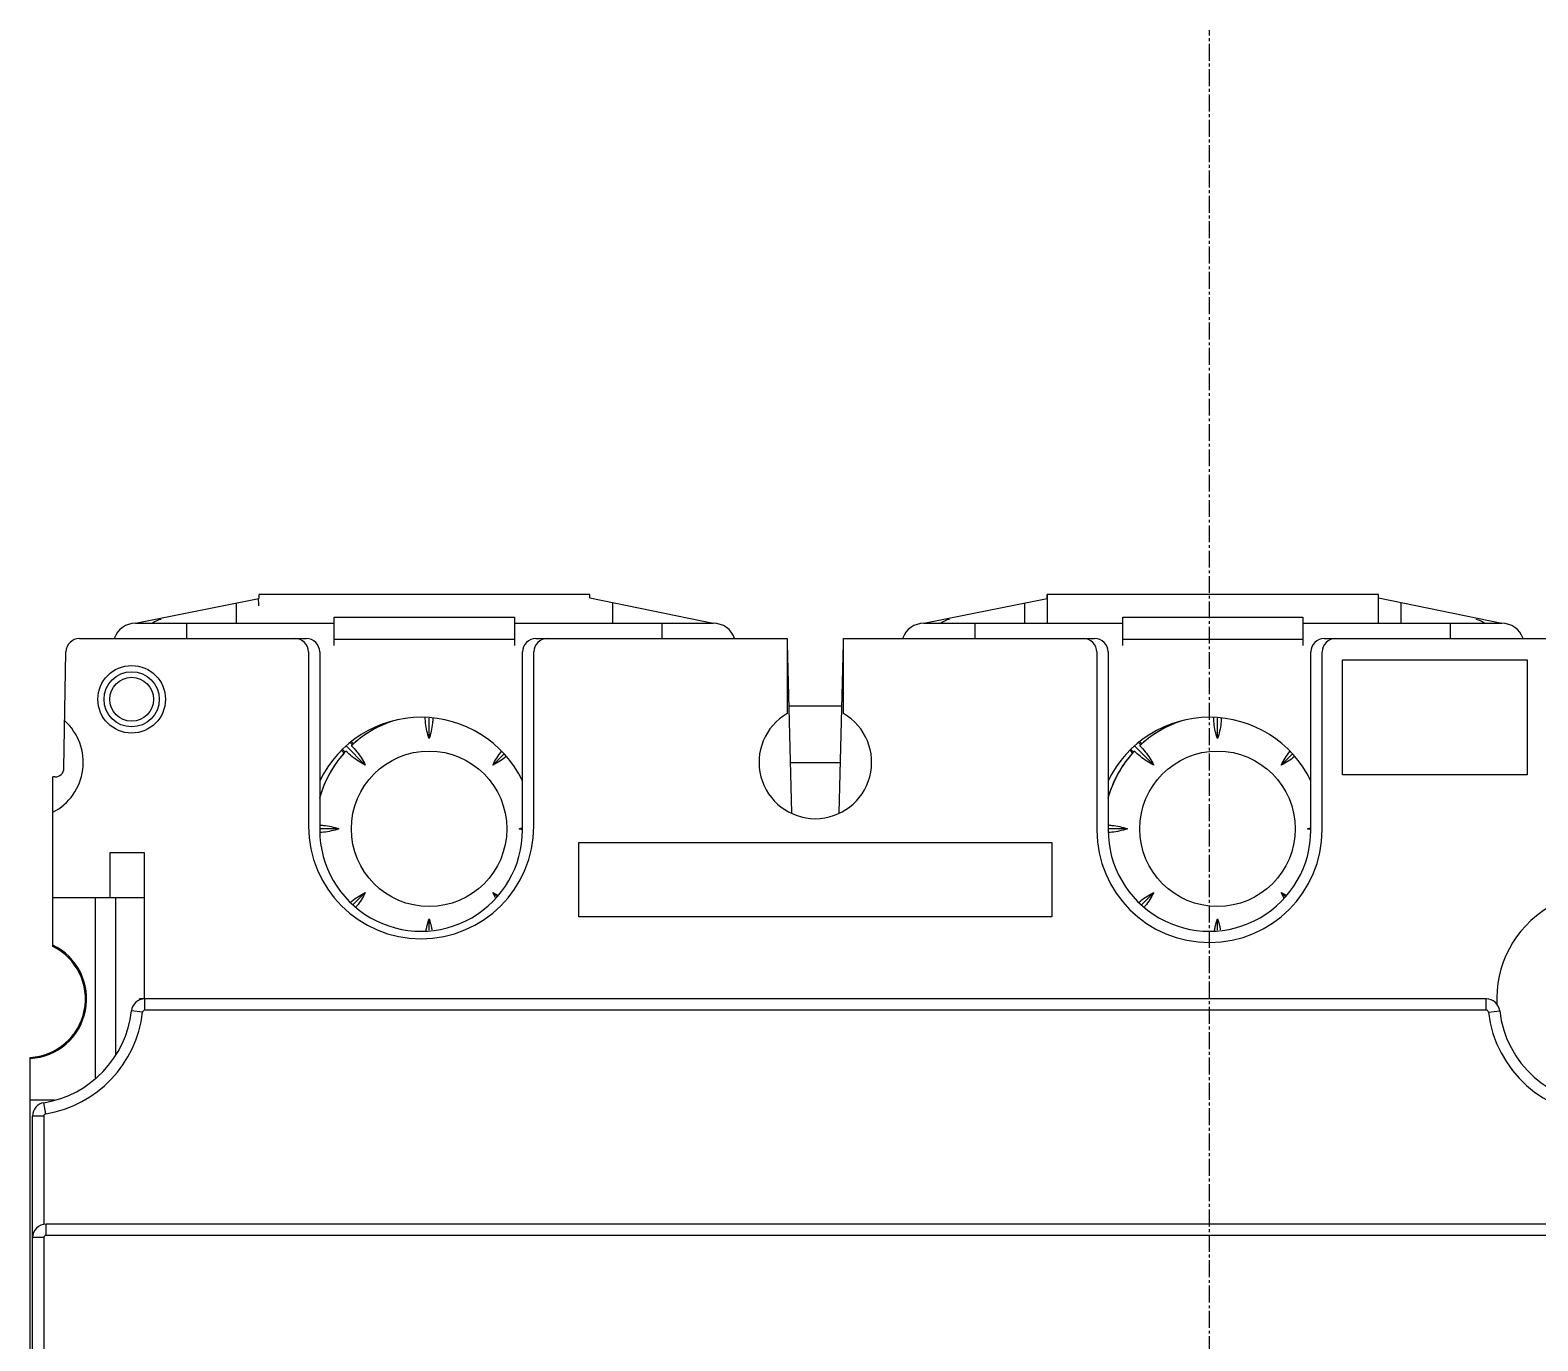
# Model space of a CAD drawing. Extents: x 0 to 148, y 0 to 208.
# Drawn here: x 13.5 to 80.4, y 150.2 to 208.4 of the extents above; entities that cross this region are included whole.
import ezdxf

# ---------------------------------------------------------------- set-up
doc = ezdxf.new("R2010")
doc.units = 0
doc.linetypes.add('AXES2', pattern=[1.125, 0.75, -0.125, 0.125, -0.125])
doc.layers.add('AXE', color=80, linetype='AXES2')

# ---------------------------------------------------------------- blocks, each defined once
blk = doc.blocks.new('dgjhfdjhfjkkhg')
for p, q in [((8595.808, -2426.279), (8601.283, -2425.177)), ((8600.283, -2426.279), (8600.283, -2425.391)), ((8601.283, -2425.003), (8601.283, -2425.177)), ((8615.983, -2425.003), (8601.283, -2425.003)), ((8615.983, -2425.156), (8615.983, -2425.003)), ((8615.983, -2425.156), (8621.458, -2426.279)), ((8616.983, -2425.378), (8616.983, -2426.279)), ((8630.808, -2426.279), (8636.283, -2425.177)), ((8635.283, -2426.279), (8635.283, -2425.391)), ((8636.283, -2425.003), (8636.283, -2426.279)), ((8650.983, -2425.003), (8636.283, -2425.003)), ((8636.283, -2425.156), (8636.283, -2425.003)), ((8650.983, -2426.279), (8650.983, -2425.003)), ((8650.983, -2425.156), (8650.983, -2425.003)), ((8650.983, -2425.156), (8656.458, -2426.279)), ((8651.983, -2425.378), (8651.983, -2426.279)), ((8604.633, -2427.265), (8604.633, -2426.003)), ((8604.633, -2426.003), (8612.633, -2426.003)), ((8612.633, -2426.003), (8612.633, -2427.265)), ((8639.633, -2427.265), (8639.633, -2426.003)), ((8639.633, -2426.003), (8647.633, -2426.003)), ((8647.633, -2426.003), (8647.633, -2427.265)), ((8595.808, -2426.279), (8604.633, -2426.279)), ((8598.082, -2426.954), (8598.082, -2426.279)), ((8612.633, -2426.279), (8621.458, -2426.279)), ((8619.183, -2426.953), (8619.183, -2426.279)), ((8630.808, -2426.279), (8639.633, -2426.279)), ((8633.082, -2426.954), (8633.082, -2426.279)), ((8647.633, -2426.279), (8656.458, -2426.279)), ((8654.183, -2426.953), (8654.183, -2426.279)), ((8592.63, -2432.711), (8592.72, -2427.543)), ((8593.32, -2426.954), (8603.384, -2426.954)), ((8603.486, -2427.554), (8603.486, -2435.287)), ((8603.984, -2427.554), (8603.984, -2435.453)), ((8612.633, -2427.003), (8604.633, -2427.003)), ((8612.984, -2435.454), (8612.984, -2427.553)), ((8613.486, -2435.287), (8613.486, -2427.554)), ((8613.584, -2426.953), (8624.736, -2426.954)), ((8624.736, -2426.954), (8624.736, -2430.288)), ((8624.736, -2427.177), (8624.933, -2434.7)), ((8627.038, -2434.7), (8627.236, -2427.162)), ((8627.236, -2430.288), (8627.236, -2426.954)), ((8627.236, -2426.954), (8638.384, -2426.954)), ((8638.484, -2427.547), (8638.484, -2435.465)), ((8638.984, -2427.554), (8638.984, -2435.453)), ((8647.633, -2427.003), (8639.633, -2427.003)), ((8647.984, -2435.454), (8647.984, -2427.553)), ((8648.483, -2435.438), (8648.483, -2427.564)), ((8648.584, -2426.953), (8659.736, -2426.954)), ((8649.386, -2433.005), (8649.386, -2427.905)), ((8649.386, -2427.905), (8657.586, -2427.905)), ((8657.586, -2427.905), (8657.586, -2433.005)), ((8627.163, -2429.954), (8624.808, -2429.954)), ((8608.839, -2431.401), (8608.839, -2430.485)), ((8643.839, -2431.401), (8643.839, -2430.485)), ((8605.478, -2431.634), (8605.394, -2431.55)), ((8640.478, -2431.634), (8640.394, -2431.55)), ((8604.958, -2431.93), (8605.07, -2432.042)), ((8605.093, -2431.984), (8604.996, -2431.887)), ((8606.009, -2432.574), (8605.162, -2431.727)), ((8605.347, -2431.585), (8605.419, -2431.657)), ((8611.669, -2432.574), (8612.155, -2432.088)), ((8639.958, -2431.93), (8640.069, -2432.042)), ((8640.093, -2431.984), (8639.996, -2431.887)), ((8641.009, -2432.574), (8640.162, -2431.727)), ((8640.347, -2431.585), (8640.419, -2431.657)), ((8646.669, -2432.574), (8647.155, -2432.088)), ((8624.874, -2432.454), (8627.097, -2432.454)), ((8592.136, -2440.624), (8592.136, -2433.104)), ((8592.23, -2433.104), (8592.136, -2433.104)), ((8657.586, -2433.005), (8649.386, -2433.005)), ((8604.837, -2435.403), (8603.984, -2435.403)), ((8612.841, -2435.403), (8612.984, -2435.403)), ((8639.837, -2435.403), (8638.984, -2435.403)), ((8647.841, -2435.403), (8647.984, -2435.403)), ((8615.486, -2439.305), (8615.486, -2436.005)), ((8615.486, -2436.005), (8636.486, -2436.005)), ((8636.486, -2436.005), (8636.486, -2439.305)), ((8594.686, -2438.454), (8594.686, -2436.454)), ((8594.686, -2436.454), (8596.186, -2436.454)), ((8596.186, -2436.454), (8596.186, -2442.954)), ((8606.009, -2438.233), (8605.475, -2438.768)), ((8611.842, -2438.406), (8611.669, -2438.233)), ((8641.009, -2438.233), (8640.475, -2438.768)), ((8646.842, -2438.406), (8646.669, -2438.233)), ((8592.136, -2438.454), (8596.186, -2438.454)), ((8594.035, -2446.465), (8594.035, -2438.454)), ((8594.936, -2445.429), (8594.936, -2438.454)), ((8608.839, -2439.907), (8608.839, -2439.406)), ((8636.486, -2439.305), (8615.486, -2439.305)), ((8643.839, -2439.907), (8643.839, -2439.406)), ((8595.986, -2443.002), (8595.986, -2442.954)), ((8655.77, -2442.954), (8595.986, -2442.954)), ((8596.221, -2443.454), (8596.221, -2442.954)), ((8655.77, -2443.454), (8655.77, -2442.954)), ((8596.122, -2443.542), (8595.625, -2443.485)), ((8655.77, -2443.454), (8596.221, -2443.454)), ((8655.869, -2443.542), (8656.366, -2443.485)), ((8591.13, -2447.454), (8591.13, -2445.6)), ((8591.136, -2445.6), (8591.136, -2445.551)), ((8592.21, -2447.454), (8591.13, -2447.454)), ((8591.133, -2534.354), (8591.133, -2447.454)), ((8591.82, -2448.056), (8591.739, -2447.562)), ((8591.236, -2534.354), (8591.236, -2448.155)), ((8591.736, -2448.155), (8591.236, -2448.155)), ((8591.736, -2448.155), (8591.736, -2452.962)), ((8591.836, -2453.454), (8591.836, -2452.954)), ((8695.136, -2452.954), (8591.836, -2452.954)), ((8591.736, -2453.554), (8591.236, -2453.554)), ((8591.736, -2453.554), (8591.736, -2484.603)), ((8695.136, -2453.454), (8591.836, -2453.454))]:
    blk.add_line(p, q)
for centre, radius in [((8595.636, -2429.654), 1.5), ((8595.636, -2429.654), 1.225), ((8595.636, -2429.654), 0.975), ((8608.839, -2435.403), 3.45), ((8643.839, -2435.403), 3.45)]:
    blk.add_circle(centre, radius)
for centre, radius, start, end in [((8597.158, -2427.083), 1, 102.43176, 126.15691), ((8632.158, -2427.083), 1, 102.43176, 126.15691), ((8655.108, -2427.094), 1, 55.02707, 77.51092), ((8595.808, -2427.279), 1, 90.0002, 160.89859), ((8621.458, -2427.279), 1, 19.11096, 90), ((8630.808, -2427.279), 1, 90.0002, 160.89426), ((8656.458, -2427.279), 1, 19.11096, 90), ((8593.32, -2427.554), 0.6, 90, 179.00002), ((8602.886, -2427.554), 0.6, 359.9983, 90), ((8603.384, -2427.554), 0.6, 0, 89.99667), ((8613.584, -2427.553), 0.6, 90.00444, 180.0002), ((8614.086, -2427.554), 0.6, 90.00141, 179.99815), ((8637.886, -2427.554), 0.6, 359.98114, 90.00025), ((8638.384, -2427.554), 0.6, 0.00084, 90.00442), ((8648.584, -2427.553), 0.6, 90.00444, 180.0002), ((8649.085, -2427.554), 0.6, 89.99982, 179.96993), ((8590.987, -2432.454), 2.498, 352.56349, 47.75312), ((8608.486, -2435.452), 5, 25.84301, 154.1578), ((8608.839, -2435.403), 5.05, 110.0672, 133.05795), ((8608.839, -2435.403), 5.051, 108.39153, 131.72361), ((8625.986, -2432.454), 2.5, 120.00028, 59.99972), ((8643.486, -2435.452), 5, 25.84301, 154.1578), ((8643.839, -2435.403), 5.05, 110.06846, 133.05795), ((8643.839, -2435.403), 5.051, 108.39648, 131.72361), ((8608.839, -2435.403), 5.051, 138.27658, 164.49905), ((8608.839, -2435.403), 5.05, 136.94224, 164.43706), ((8643.839, -2435.403), 5.051, 138.27658, 164.49736), ((8643.839, -2435.403), 5.05, 136.94224, 164.43499), ((8590.988, -2432.454), 2.498, 297.36415, 352.56349), ((8592.23, -2432.704), 0.4, 270, 359.00004), ((8608.486, -2435.287), 5, 179.99999, 359.99889), ((8608.484, -2435.454), 4.5, 179.99616, 359.99996), ((8643.482, -2435.454), 4.999, 180.13164, 0), ((8643.484, -2435.454), 4.5, 179.99599, 359.99996), ((8660.986, -2442.955), 4.75, 356.58998, 183.40991), ((8590.986, -2442.954), 2.65, 273.12797, 64.28085), ((8590.985, -2442.956), 2.6, 273.31378, 63.74143), ((8596.221, -2443.554), 0.6, 90, 173.46259), ((8655.77, -2443.554), 0.6, 6.56243, 90), ((8590.986, -2442.954), 4.67, 279.2818, 353.46259), ((8590.986, -2442.954), 5.17, 279.2818, 353.46259), ((8596.221, -2443.554), 0.1, 90, 173.46259), ((8655.77, -2443.554), 0.1, 6.56243, 90), ((8660.986, -2442.954), 5.15, 186.56243, 353.43757), ((8660.986, -2442.954), 4.65, 186.56243, 353.43757), ((8591.836, -2448.155), 0.6, 99.2818, 180), ((8591.836, -2448.155), 0.1, 99.2818, 180), ((8591.836, -2453.554), 0.6, 90, 180), ((8591.836, -2453.554), 0.1, 90, 180)]:
    blk.add_arc(centre, radius, start, end)
for points, knots in [([(8601.282, -2425.503), (8601.282, -2425.468), (8601.281, -2425.392), (8601.274, -2425.285), (8601.26, -2425.214), (8601.248, -2425.184)], [0, 0, 0, 0, 0.1067968, 0.2273914, 0.3224654, 0.3224654, 0.3224654, 0.3224654]), ([(8608.839, -2431.401), (8608.8, -2431.291), (8608.736, -2431.064), (8608.686, -2430.75), (8608.673, -2430.551), (8608.67, -2430.47)], [0, 0, 0, 0, 0.3517872, 0.7059577, 0.9498162, 0.9498162, 0.9498162, 0.9498162]), ([(8609.007, -2430.501), (8609.004, -2430.572), (8608.991, -2430.761), (8608.942, -2431.064), (8608.878, -2431.291), (8608.839, -2431.401)], [0, 0, 0, 0, 0.213314, 0.5674688, 0.9189469, 0.9189469, 0.9189469, 0.9189469]), ([(8643.839, -2431.401), (8643.8, -2431.291), (8643.736, -2431.064), (8643.686, -2430.75), (8643.673, -2430.551), (8643.67, -2430.47)], [0, 0, 0, 0, 0.3517872, 0.7059578, 0.9498205, 0.9498205, 0.9498205, 0.9498205]), ([(8644.007, -2430.501), (8644.004, -2430.572), (8643.991, -2430.761), (8643.942, -2431.064), (8643.878, -2431.291), (8643.839, -2431.401)], [0, 0, 0, 0, 0.2133182, 0.567473, 0.9189512, 0.9189512, 0.9189512, 0.9189512]), ([(8605.07, -2432.042), (8605.072, -2432.036), (8605.077, -2432.022), (8605.085, -2432.003), (8605.09, -2431.99), (8605.093, -2431.984)], [0, 0, 0, 0, 0.02095836, 0.04193502, 0.06292966, 0.06292966, 0.06292966, 0.06292966]), ([(8605.093, -2431.984), (8605.099, -2431.98), (8605.112, -2431.974), (8605.13, -2431.965), (8605.143, -2431.959), (8605.149, -2431.956)], [0, 0, 0, 0, 0.02108079, 0.04214509, 0.06319282, 0.06319282, 0.06319282, 0.06319282]), ([(8606.009, -2432.574), (8605.903, -2432.523), (8605.697, -2432.408), (8605.41, -2432.199), (8605.234, -2432.04), (8605.149, -2431.956)], [0, 0, 0, 0, 0.351786, 0.705898, 1.063286, 1.063286, 1.063286, 1.063286]), ([(8605.419, -2431.657), (8605.416, -2431.663), (8605.41, -2431.676), (8605.401, -2431.695), (8605.394, -2431.707), (8605.391, -2431.714)], [0, 0, 0, 0, 0.02104995, 0.04211779, 0.06320371, 0.06320371, 0.06320371, 0.06320371]), ([(8605.391, -2431.714), (8605.476, -2431.798), (8605.635, -2431.975), (8605.844, -2432.262), (8605.959, -2432.468), (8606.009, -2432.574)], [0, 0, 0, 0, 0.357721, 0.711816, 1.063293, 1.063293, 1.063293, 1.063293]), ([(8605.419, -2431.657), (8605.426, -2431.654), (8605.439, -2431.649), (8605.458, -2431.641), (8605.471, -2431.636), (8605.478, -2431.634)], [0, 0, 0, 0, 0.02099181, 0.04196529, 0.06292042, 0.06292042, 0.06292042, 0.06292042]), ([(8611.669, -2432.574), (8611.72, -2432.468), (8611.835, -2432.262), (8611.975, -2432.069), (8612.051, -2431.975), (8612.053, -2431.973)], [0, 0, 0, 0, 0.3518006, 0.7059213, 0.7135049, 0.7135049, 0.7135049, 0.7135049]), ([(8612.257, -2432.201), (8612.167, -2432.273), (8611.978, -2432.409), (8611.775, -2432.523), (8611.669, -2432.574)], [0, 0, 0, 0, 0.3454438, 0.6969359, 0.6969359, 0.6969359, 0.6969359]), ([(8640.069, -2432.042), (8640.072, -2432.036), (8640.077, -2432.022), (8640.085, -2432.003), (8640.09, -2431.99), (8640.093, -2431.984)], [0, 0, 0, 0, 0.02095836, 0.04193502, 0.06292966, 0.06292966, 0.06292966, 0.06292966]), ([(8640.093, -2431.984), (8640.099, -2431.98), (8640.111, -2431.974), (8640.13, -2431.965), (8640.143, -2431.959), (8640.149, -2431.956)], [0, 0, 0, 0, 0.02108079, 0.04214508, 0.06319282, 0.06319282, 0.06319282, 0.06319282]), ([(8641.009, -2432.574), (8640.903, -2432.523), (8640.697, -2432.408), (8640.41, -2432.199), (8640.234, -2432.04), (8640.149, -2431.956)], [0, 0, 0, 0, 0.351786, 0.705898, 1.063286, 1.063286, 1.063286, 1.063286]), ([(8640.419, -2431.657), (8640.416, -2431.663), (8640.41, -2431.676), (8640.401, -2431.695), (8640.394, -2431.707), (8640.391, -2431.714)], [0, 0, 0, 0, 0.02104995, 0.04211779, 0.06320371, 0.06320371, 0.06320371, 0.06320371]), ([(8640.391, -2431.714), (8640.476, -2431.798), (8640.635, -2431.975), (8640.843, -2432.262), (8640.959, -2432.468), (8641.009, -2432.574)], [0, 0, 0, 0, 0.357721, 0.711816, 1.063293, 1.063293, 1.063293, 1.063293]), ([(8640.419, -2431.657), (8640.426, -2431.654), (8640.439, -2431.649), (8640.458, -2431.641), (8640.471, -2431.636), (8640.478, -2431.634)], [0, 0, 0, 0, 0.02099181, 0.0419653, 0.06292042, 0.06292042, 0.06292042, 0.06292042]), ([(8646.669, -2432.574), (8646.72, -2432.468), (8646.835, -2432.262), (8646.975, -2432.069), (8647.051, -2431.975), (8647.053, -2431.973)], [0, 0, 0, 0, 0.3518006, 0.7059213, 0.7135385, 0.7135385, 0.7135385, 0.7135385]), ([(8647.257, -2432.201), (8647.167, -2432.273), (8646.978, -2432.409), (8646.775, -2432.523), (8646.669, -2432.574)], [0, 0, 0, 0, 0.3454774, 0.6969696, 0.6969696, 0.6969696, 0.6969696]), ([(8603.984, -2435.238), (8604.039, -2435.241), (8604.212, -2435.255), (8604.5, -2435.3), (8604.727, -2435.364), (8604.837, -2435.403)], [0, 0, 0, 0, 0.1659302, 0.5200684, 0.8715326, 0.8715326, 0.8715326, 0.8715326]), ([(8604.837, -2435.403), (8604.727, -2435.443), (8604.499, -2435.507), (8604.266, -2435.544), (8604.149, -2435.556)], [0, 0, 0, 0, 0.3517663, 0.7059288, 0.7059288, 0.7059288, 0.7059288]), ([(8638.984, -2435.238), (8639.039, -2435.241), (8639.212, -2435.255), (8639.499, -2435.3), (8639.727, -2435.364), (8639.837, -2435.403)], [0, 0, 0, 0, 0.1658868, 0.520025, 0.8714892, 0.8714892, 0.8714892, 0.8714892]), ([(8639.837, -2435.403), (8639.726, -2435.443), (8639.499, -2435.507), (8639.266, -2435.544), (8639.149, -2435.556)], [0, 0, 0, 0, 0.3517663, 0.7059288, 0.7059288, 0.7059288, 0.7059288]), ([(8605.347, -2438.669), (8605.369, -2438.65), (8605.483, -2438.555), (8605.698, -2438.399), (8605.903, -2438.284), (8606.009, -2438.233)], [0, 0, 0, 0, 0.0892662, 0.4433578, 0.7948252, 0.7948252, 0.7948252, 0.7948252]), ([(8606.009, -2438.233), (8605.959, -2438.339), (8605.843, -2438.545), (8605.696, -2438.749), (8605.61, -2438.853), (8605.6, -2438.865)], [0, 0, 0, 0, 0.3517865, 0.7058999, 0.7537743, 0.7537743, 0.7537743, 0.7537743]), ([(8640.347, -2438.669), (8640.369, -2438.65), (8640.483, -2438.555), (8640.698, -2438.399), (8640.903, -2438.284), (8641.009, -2438.233)], [0, 0, 0, 0, 0.0892383, 0.4433299, 0.7947973, 0.7947973, 0.7947973, 0.7947973]), ([(8641.009, -2438.233), (8640.959, -2438.339), (8640.843, -2438.545), (8640.696, -2438.749), (8640.61, -2438.853), (8640.6, -2438.865)], [0, 0, 0, 0, 0.3517865, 0.7058999, 0.7537468, 0.7537468, 0.7537468, 0.7537468]), ([(8608.709, -2439.922), (8608.719, -2439.863), (8608.752, -2439.688), (8608.8, -2439.516), (8608.839, -2439.406)], [0, 0, 0, 0, 0.1817562, 0.5332334, 0.5332334, 0.5332334, 0.5332334]), ([(8608.839, -2439.406), (8608.878, -2439.516), (8608.924, -2439.677), (8608.956, -2439.841), (8608.964, -2439.89)], [0, 0, 0, 0, 0.3517875, 0.5004448, 0.5004448, 0.5004448, 0.5004448]), ([(8643.709, -2439.922), (8643.719, -2439.863), (8643.752, -2439.688), (8643.8, -2439.516), (8643.839, -2439.406)], [0, 0, 0, 0, 0.1817623, 0.5332396, 0.5332396, 0.5332396, 0.5332396]), ([(8643.839, -2439.406), (8643.878, -2439.516), (8643.924, -2439.677), (8643.956, -2439.841), (8643.964, -2439.89)], [0, 0, 0, 0, 0.3517875, 0.5004507, 0.5004507, 0.5004507, 0.5004507])]:
    blk.add_open_spline(points, degree=3, knots=knots)
for points in [[(8604.149, -2435.556), (8604.099, -2435.561), (8604.049, -2435.565), (8603.999, -2435.568)], [(8612.841, -2435.403), (8612.888, -2435.387), (8612.935, -2435.372), (8612.982, -2435.358)], [(8612.982, -2435.449), (8612.935, -2435.435), (8612.888, -2435.42), (8612.841, -2435.403)], [(8639.149, -2435.556), (8639.099, -2435.561), (8639.049, -2435.565), (8638.999, -2435.568)], [(8647.841, -2435.403), (8647.888, -2435.387), (8647.935, -2435.372), (8647.982, -2435.358)], [(8647.982, -2435.449), (8647.935, -2435.435), (8647.888, -2435.42), (8647.841, -2435.403)], [(8611.794, -2438.466), (8611.749, -2438.39), (8611.707, -2438.313), (8611.669, -2438.233)], [(8611.669, -2438.233), (8611.743, -2438.269), (8611.815, -2438.307), (8611.885, -2438.349)], [(8646.794, -2438.466), (8646.749, -2438.39), (8646.707, -2438.313), (8646.669, -2438.233)], [(8646.669, -2438.233), (8646.743, -2438.269), (8646.815, -2438.307), (8646.885, -2438.349)]]:
    blk.add_open_spline(points, degree=3)
at = {"layer": 'AXE'}
blk.add_line((8643.486, -2608.309), (8643.486, -2399.949), dxfattribs=at)

msp = doc.modelspace()

# ---------------------------------------------------------------- block references
msp.add_blockref('dgjhfdjhfjkkhg', (-8577.621, 2608.309))

doc.saveas('drawing.dxf')
